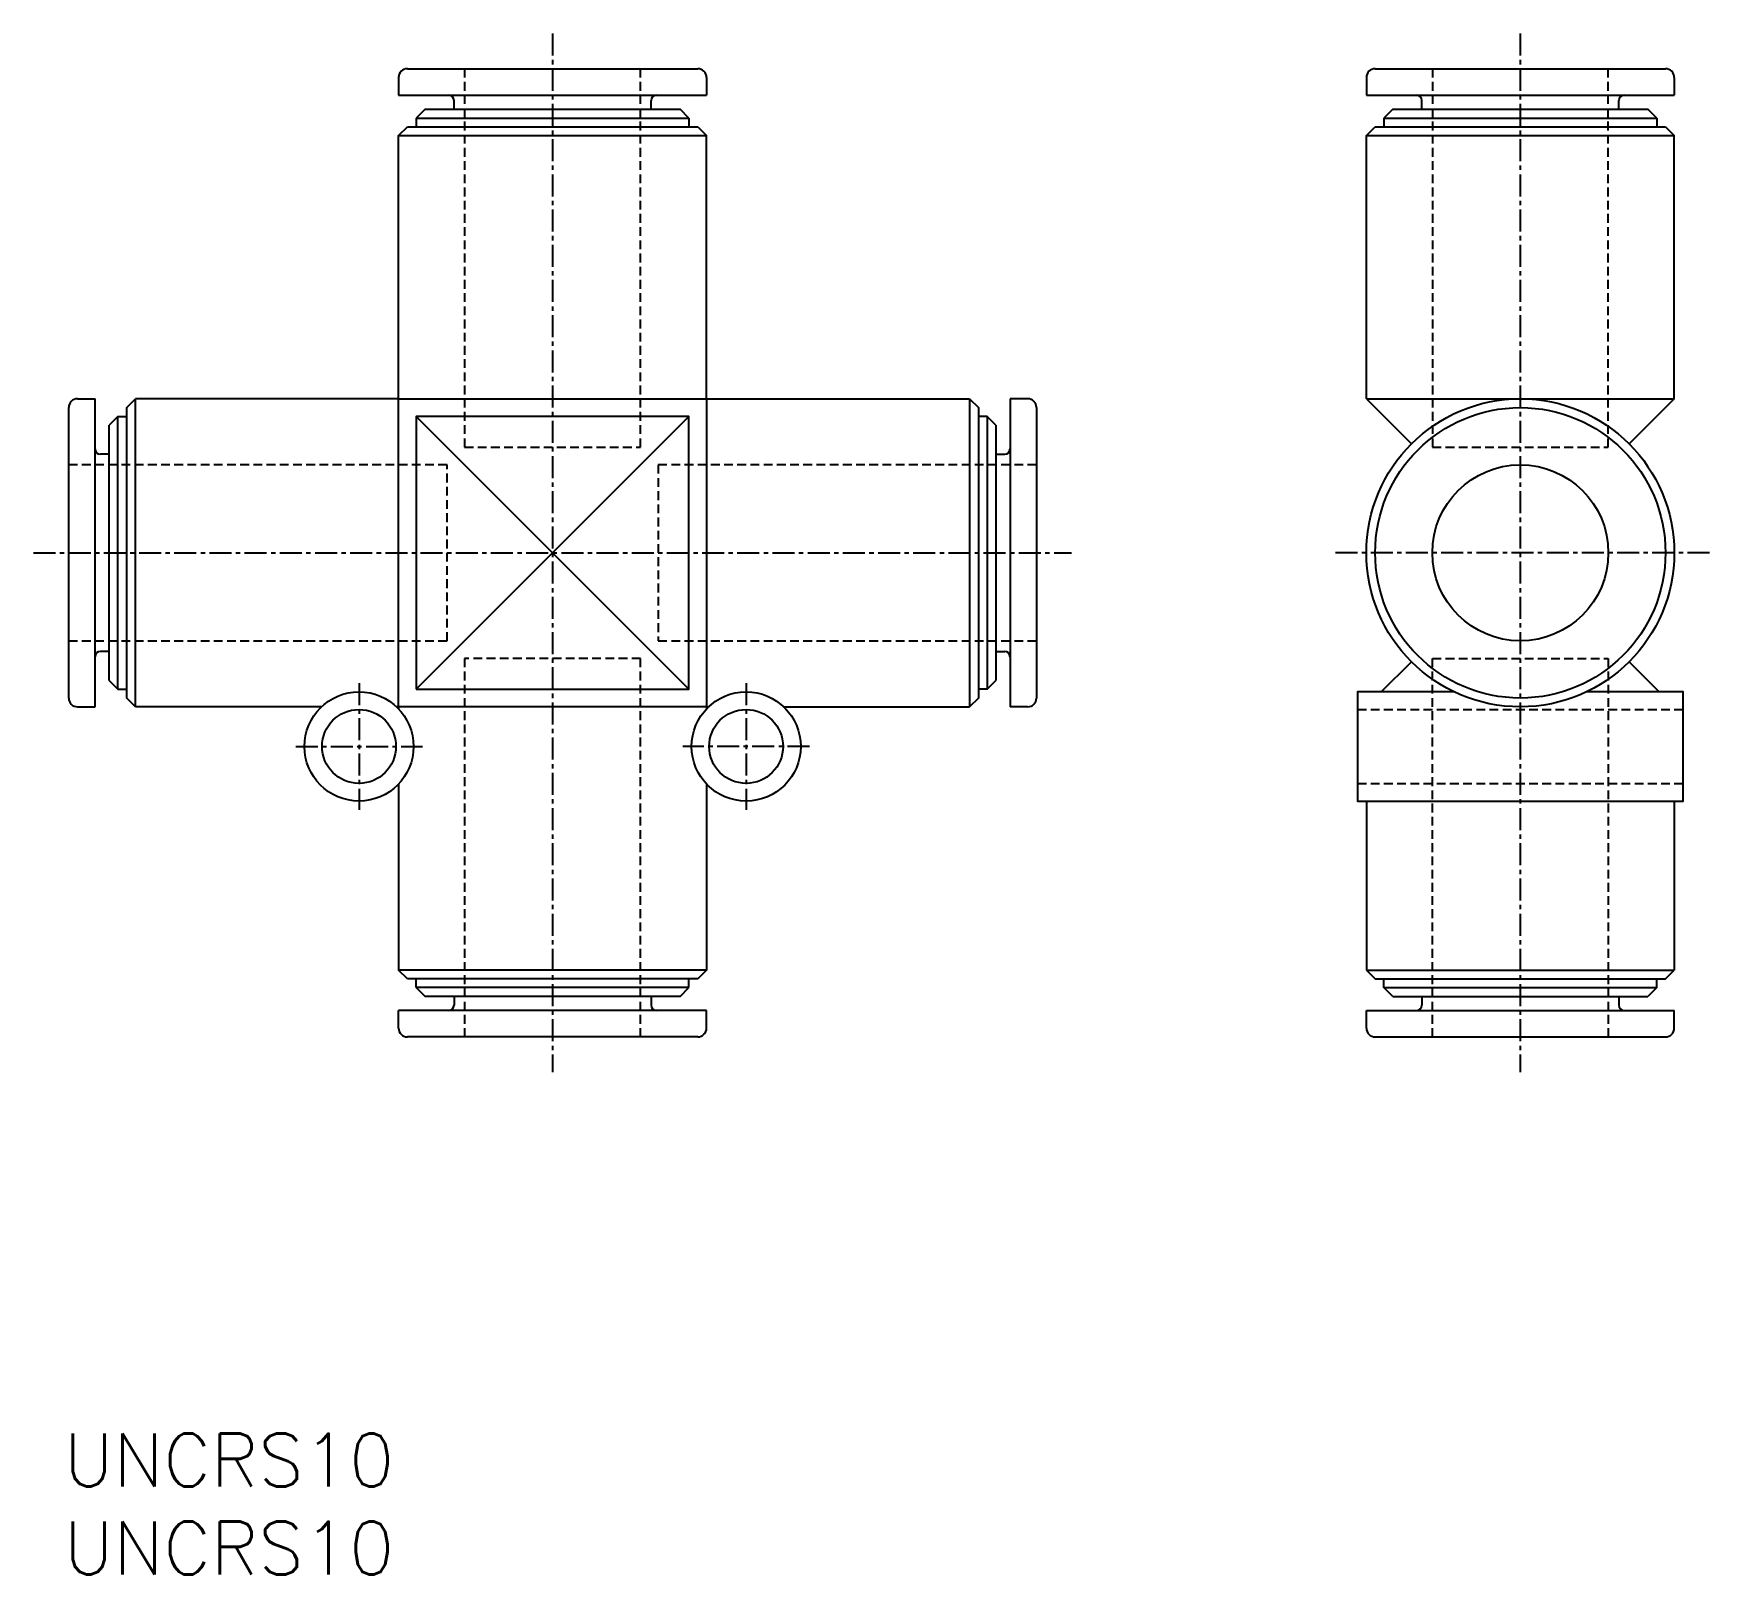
# Model space of a CAD drawing. Extents: x 92.8 to 188.1, y 49.9 to 137.4.
import ezdxf
from ezdxf.enums import TextEntityAlignment as Align

# ---------------------------------------------------------------- set-up
doc = ezdxf.new("R2010")
doc.units = 0
doc.linetypes.add('CENTER', pattern=[2, 1.25, -0.25, 0.25, -0.25])
doc.linetypes.add('DASHED', pattern=[0.75, 0.5, -0.25])
doc.layers.get('0').update_dxf_attribs({"linetype": 'CONTINUOUS'})
doc.layers.add('CENTER', color=1, linetype='CENTER')
doc.styles.get("Standard").update_dxf_attribs({"font": 'txt.shx', "bigfont": 'extfont.shx'})

msp = doc.modelspace()

# ---------------------------------------------------------------- linework, layer by layer
at = {"color": 7, "linetype": 'CONTINUOUS'}
for p, q in [((114.068, 135.394), (130.568, 135.394)), ((169.068, 135.394), (185.568, 135.394)), ((113.568, 134.894), (113.568, 133.894)), ((131.068, 134.894), (131.068, 133.894)), ((168.568, 134.894), (168.568, 133.894)), ((186.068, 134.894), (186.068, 133.894)), ((113.568, 133.894), (131.068, 133.894)), ((116.718, 133.094), (116.718, 133.594)), ((127.918, 133.094), (127.918, 133.594)), ((168.568, 133.894), (186.068, 133.894)), ((171.718, 133.094), (171.718, 133.594)), ((182.918, 133.094), (182.918, 133.594)), ((115.068, 133.094), (114.568, 132.594)), ((114.568, 132.594), (130.068, 132.594)), ((114.568, 132.594), (114.568, 132.094)), ((115.068, 133.094), (129.568, 133.094)), ((130.068, 132.594), (129.568, 133.094)), ((130.068, 132.594), (130.068, 132.094)), ((170.068, 133.094), (169.568, 132.594)), ((169.568, 132.594), (169.568, 132.094)), ((169.568, 132.594), (185.068, 132.594)), ((170.068, 133.094), (184.568, 133.094)), ((185.068, 132.594), (184.568, 133.094)), ((185.068, 132.594), (185.068, 132.094)), ((113.568, 131.594), (114.068, 132.094)), ((113.568, 131.594), (131.068, 131.594)), ((113.568, 116.644), (113.568, 131.594)), ((114.068, 132.094), (130.568, 132.094)), ((130.568, 132.094), (131.068, 131.594)), ((131.068, 116.644), (131.068, 131.594)), ((168.568, 131.594), (169.068, 132.094)), ((168.568, 116.644), (168.568, 131.594)), ((168.568, 131.594), (186.068, 131.594)), ((169.068, 132.094), (185.568, 132.094)), ((185.568, 132.094), (186.068, 131.594)), ((186.068, 116.644), (186.068, 131.594)), ((95.318, 116.644), (96.318, 116.644)), ((96.318, 99.144), (96.318, 116.644)), ((98.118, 116.144), (98.618, 116.644)), ((113.568, 116.644), (98.618, 116.644)), ((98.618, 99.144), (98.618, 116.644)), ((113.568, 116.644), (131.068, 116.644)), ((113.568, 99.144), (113.568, 116.644)), ((131.068, 116.644), (146.018, 116.644)), ((131.068, 116.644), (131.068, 99.144)), ((146.018, 116.644), (146.518, 116.144)), ((146.018, 116.644), (146.018, 99.144)), ((149.318, 116.644), (148.318, 116.644)), ((148.318, 116.644), (148.318, 99.144)), ((168.568, 116.644), (186.068, 116.644)), ((168.568, 116.644), (171.131, 114.081)), ((186.068, 116.644), (183.506, 114.081)), ((94.818, 99.644), (94.818, 116.144)), ((97.618, 115.644), (97.118, 115.144)), ((97.618, 115.644), (98.118, 115.644)), ((97.618, 100.144), (97.618, 115.644)), ((98.118, 99.644), (98.118, 116.144)), ((146.518, 116.144), (146.518, 99.644)), ((147.018, 115.644), (146.518, 115.644)), ((147.518, 115.144), (147.018, 115.644)), ((147.018, 115.644), (147.018, 100.144)), ((149.818, 116.144), (149.818, 99.644)), ((97.118, 100.644), (97.118, 115.144)), ((147.518, 115.144), (147.518, 100.644)), ((97.118, 113.494), (96.618, 113.494)), ((147.518, 113.494), (148.018, 113.494)), ((97.118, 102.294), (96.618, 102.294)), ((147.518, 102.294), (148.018, 102.294)), ((169.418, 99.994), (171.131, 101.707)), ((185.218, 99.994), (183.506, 101.707)), ((97.118, 100.644), (97.618, 100.144)), ((97.618, 100.144), (98.118, 100.144)), ((147.018, 100.144), (146.518, 100.144)), ((147.018, 100.144), (147.518, 100.644)), ((95.318, 99.144), (96.318, 99.144)), ((98.618, 99.144), (98.118, 99.644)), ((109.186, 99.144), (98.618, 99.144)), ((113.568, 99.144), (113.451, 99.144)), ((113.568, 99.144), (113.568, 99.027)), ((131.068, 99.144), (113.568, 99.144)), ((131.068, 99.144), (131.068, 99.027)), ((131.068, 99.144), (131.186, 99.144)), ((135.451, 99.144), (146.018, 99.144)), ((146.518, 99.644), (146.018, 99.144)), ((149.318, 99.144), (148.318, 99.144)), ((113.568, 94.762), (113.568, 84.194)), ((131.068, 94.762), (131.068, 84.194)), ((168.568, 93.794), (168.568, 84.194)), ((186.068, 93.794), (186.068, 84.194)), ((114.068, 83.694), (113.568, 84.194)), ((131.068, 84.194), (113.568, 84.194)), ((131.068, 84.194), (130.568, 83.694)), ((168.568, 84.194), (186.068, 84.194)), ((168.568, 84.194), (169.068, 83.694)), ((185.568, 83.694), (186.068, 84.194)), ((130.568, 83.694), (114.068, 83.694)), ((114.568, 83.194), (114.568, 83.694)), ((114.568, 83.194), (115.068, 82.694)), ((130.068, 83.194), (114.568, 83.194)), ((129.568, 82.694), (130.068, 83.194)), ((130.068, 83.194), (130.068, 83.694)), ((169.068, 83.694), (185.568, 83.694)), ((169.568, 83.194), (169.568, 83.694)), ((169.568, 83.194), (185.068, 83.194)), ((170.068, 82.694), (169.568, 83.194)), ((185.068, 83.194), (184.568, 82.694)), ((185.068, 83.194), (185.068, 83.694)), ((129.568, 82.694), (115.068, 82.694)), ((116.718, 82.694), (116.718, 82.194)), ((127.918, 82.694), (127.918, 82.194)), ((170.068, 82.694), (184.568, 82.694)), ((171.718, 82.694), (171.718, 82.194)), ((182.918, 82.694), (182.918, 82.194)), ((113.568, 80.894), (113.568, 81.894)), ((131.068, 81.894), (113.568, 81.894)), ((131.068, 80.894), (131.068, 81.894)), ((168.568, 81.894), (186.068, 81.894)), ((168.568, 80.894), (168.568, 81.894)), ((186.068, 80.894), (186.068, 81.894)), ((130.568, 80.394), (114.068, 80.394)), ((169.068, 80.394), (185.568, 80.394))]:
    msp.add_line(p, q, dxfattribs=at)
at = {"color": 3, "linetype": 'DASHED'}
for p, q in [((117.318, 135.394), (117.318, 113.894)), ((127.318, 113.894), (127.318, 135.394)), ((172.318, 135.394), (172.318, 113.894)), ((182.318, 113.894), (182.318, 135.394)), ((117.318, 113.894), (127.318, 113.894)), ((172.318, 113.894), (182.318, 113.894)), ((116.318, 112.894), (94.818, 112.894)), ((116.318, 102.894), (116.318, 112.894)), ((149.818, 112.894), (128.318, 112.894)), ((128.318, 112.894), (128.318, 102.894)), ((94.818, 102.894), (116.318, 102.894)), ((128.318, 102.894), (149.818, 102.894)), ((117.318, 101.894), (117.318, 80.394)), ((127.318, 101.894), (117.318, 101.894)), ((127.318, 80.394), (127.318, 101.894)), ((172.318, 101.894), (182.318, 101.894)), ((172.318, 80.394), (172.318, 101.894)), ((182.318, 101.894), (182.318, 80.394)), ((168.068, 98.994), (186.568, 98.994)), ((168.068, 94.794), (186.568, 94.794))]:
    msp.add_line(p, q, dxfattribs=at)
at = {"color": 3, "linetype": 'CONTINUOUS'}
for p, q in [((130.068, 115.644), (114.568, 100.144)), ((130.068, 100.144), (114.568, 115.644))]:
    msp.add_line(p, q, dxfattribs=at)
at = {"color": 7, "linetype": 'CONTINUOUS'}
msp.add_lwpolyline([(114.568, 100.144), (130.068, 100.144), (130.068, 115.644), (114.568, 115.644)], close=True, dxfattribs=at)
msp.add_lwpolyline([(173.556, 99.994), (168.068, 99.994), (168.068, 93.794), (186.568, 93.794), (186.568, 99.994), (181.08, 99.994)], dxfattribs=at)
for centre, radius in [((177.318, 107.894), 8.75), ((177.318, 107.894), 8.25), ((177.318, 107.894), 5), ((111.318, 96.894), 3.1), ((133.318, 96.894), 3.1), ((111.318, 96.894), 2.1), ((133.318, 96.894), 2.1)]:
    msp.add_circle(centre, radius, dxfattribs=at)
for centre, radius, start, end in [((114.068, 134.894), 0.5, 90, 180), ((130.568, 134.894), 0.5, 0, 90), ((169.068, 134.894), 0.5, 90, 180), ((185.568, 134.894), 0.5, 0, 90), ((116.418, 133.594), 0.3, 0, 90), ((128.218, 133.594), 0.3, 90, 180), ((171.418, 133.594), 0.3, 0, 90), ((183.218, 133.594), 0.3, 90, 180), ((95.318, 116.144), 0.5, 90, 180), ((149.318, 116.144), 0.5, 360, 90), ((96.618, 113.794), 0.3, 180, 270), ((148.018, 113.794), 0.3, 270, 360), ((96.618, 101.994), 0.3, 90, 180), ((148.018, 101.994), 0.3, 360, 90), ((95.318, 99.644), 0.5, 180, 270), ((149.318, 99.644), 0.5, 270, 360), ((116.418, 82.194), 0.3, 270, 0), ((128.218, 82.194), 0.3, 180, 270), ((171.418, 82.194), 0.3, 270, 0), ((183.218, 82.194), 0.3, 180, 270), ((114.068, 80.894), 0.5, 180, 270), ((130.568, 80.894), 0.5, 270, 0), ((169.068, 80.894), 0.5, 180, 270), ((185.568, 80.894), 0.5, 270, 0)]:
    msp.add_arc(centre, radius, start, end, dxfattribs=at)
at = {"layer": 'CENTER', "color": 1, "linetype": 'CENTER'}
for p, q in [((122.318, 137.394), (122.318, 78.394)), ((177.318, 137.394), (177.318, 78.394)), ((92.818, 107.894), (151.818, 107.894)), ((188.068, 107.894), (166.568, 107.894)), ((111.318, 100.494), (111.318, 93.294)), ((133.318, 100.494), (133.318, 93.294)), ((107.718, 96.894), (114.918, 96.894)), ((136.918, 96.894), (129.718, 96.894))]:
    msp.add_line(p, q, dxfattribs=at)

# ---------------------------------------------------------------- texts
at = {"color": 7, "linetype": 'CONTINUOUS'}
for p in [(94.542, 56.355), (94.542, 51.355)]:
    msp.add_text('UNCRS10', height=3, dxfattribs=at).set_placement(p, align=Align.MIDDLE_LEFT)

doc.saveas('drawing.dxf')
